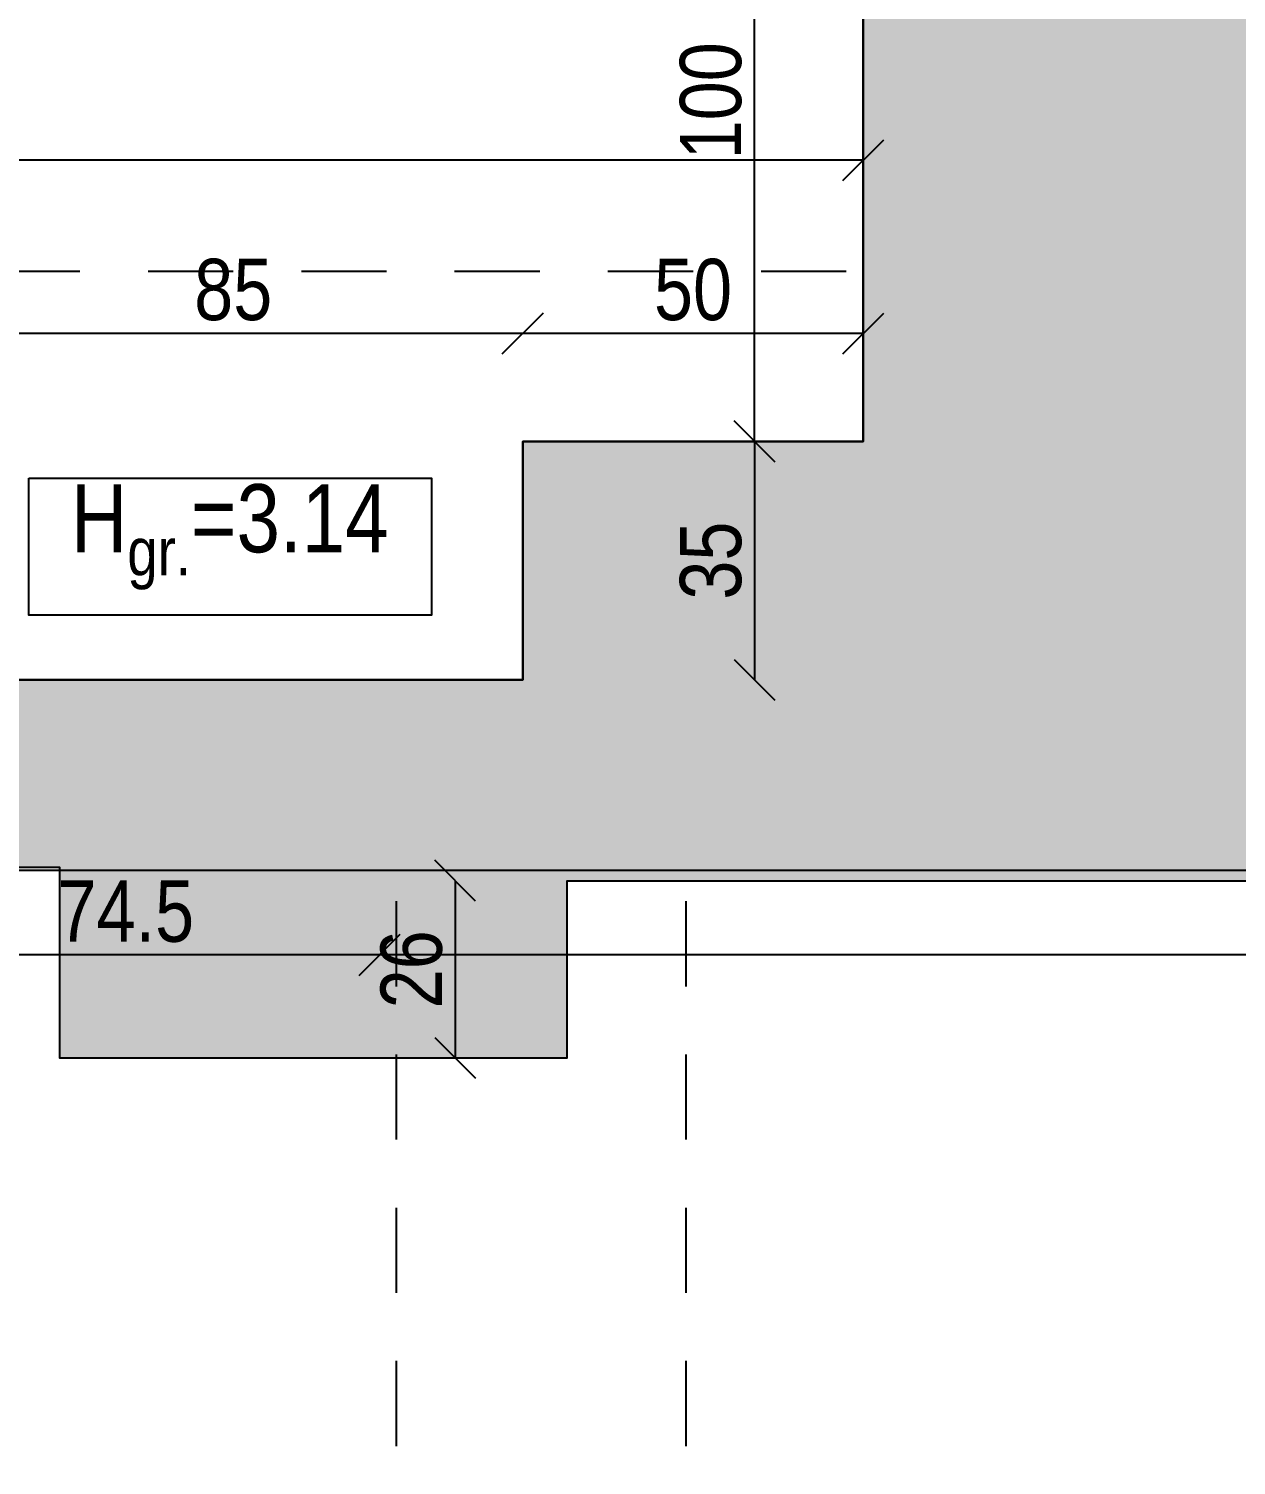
# Model space of a CAD drawing. Header units: metres. Extents: x 493 to 630, y -132 to -15.
# Drawn here: x 556.11 to 557.883, y -83.938 to -81.829 of the extents above; entities that cross this region are included whole.
import ezdxf

# ---------------------------------------------------------------- set-up
doc = ezdxf.new("R2010")
doc.units = ezdxf.units.M
doc.header["$MEASUREMENT"] = 0
doc.header["$PDMODE"] = 3
doc.linetypes.add('HIDDEN', pattern=[0.375, 0.25, -0.125])
for name, color, linetype in [('a_caramida', 2, 'Continuous'), ('a_cote_100', 9, 'Continuous'), ('a_cote_50', 9, 'Continuous'), ('a_grinzi', 253, 'HIDDEN'), ('a_pereti_hasuri', 253, 'Continuous'), ('a_text', 7, 'Continuous')]:
    doc.layers.add(name, color=color, linetype=linetype)
doc.layers.add('a_suprafete', color=7, linetype='Continuous', plot=False)
doc.styles.get("Standard").update_dxf_attribs({"font": 'ARIALN.TTF'})
doc.dimstyles.new('50 cote', dxfattribs={"dimtxt": 0.09, "dimasz": 0.06, "dimexe": 0, "dimexo": 0, "dimgap": 0.018, "dimtad": 1, "dimdec": 1, "dimlfac": 100, "dimrnd": 0.5, "dimdsep": 46, "dimtxsty": 'Standard', "dimblk": 'OBLIQUE', "dimcen": 0.00045, "dimclrd": 256, "dimclrt": 4, "dimadec": 1, "dimazin": 0, "dimtfac": 1, "dimtdec": 1, "dimtix": 1, "dimtofl": 0, "dimtmove": 0, "dimatfit": 3, "dimldrblk": 'OBLIQUE', "dimfxl": 0, "dimtolj": 1, "dimtzin": 0, "dimarcsym": 0})

# ---------------------------------------------------------------- blocks, each defined once
blk = doc.blocks.new('_Oblique')
at = {"color": 0, "linetype": 'ByBlock', "lineweight": -2}
blk.add_line((-0.5, -0.5), (0.5, 0.5), dxfattribs=at)
blk = doc.blocks.new('*D35')
at = {"layer": 'a_cote_100', "lineweight": -2, "ltscale": 30}
blk.add_line((557.1758, -82.4346), (557.1758, -81.4346), dxfattribs=at)
at = {"layer": 'Defpoints', "color": 0, "ltscale": 30}
for p in [(557.1758, -81.4346), (557.3355, -81.4346), (557.3355, -82.4346)]:
    blk.add_point(p, dxfattribs=at)
at = {"layer": 'a_cote_100', "lineweight": -2, "ltscale": 30, "xscale": 0.06, "yscale": 0.06, "zscale": 0.06}
for p, rotation in [((557.1758, -81.4346), 90), ((557.1758, -82.4346), 270)]:
    blk.add_blockref('_Oblique', p, dxfattribs=dict(at, rotation=rotation))
at = {"layer": 'a_cote_100', "color": 4, "ltscale": 30, "insert": (557.1118, -81.9346), "char_height": 0.09, "attachment_point": 5, "rotation": 90}
blk.add_mtext('\\A1;100', dxfattribs=at)
blk = doc.blocks.new('*D37')
at = {"layer": 'a_cote_100', "lineweight": -2, "ltscale": 30}
blk.add_line((557.3355, -82.2761), (556.8355, -82.2761), dxfattribs=at)
at = {"layer": 'Defpoints', "color": 0, "ltscale": 30}
for p in [(556.8355, -82.2761), (556.8355, -82.4346), (557.3355, -82.4346)]:
    blk.add_point(p, dxfattribs=at)
at = {"layer": 'a_cote_100', "lineweight": -2, "ltscale": 30, "xscale": 0.06, "yscale": 0.06, "zscale": 0.06, "rotation": 180}
blk.add_blockref('_Oblique', (556.8355, -82.2761), dxfattribs=at)
at = {"layer": 'a_cote_100', "lineweight": -2, "ltscale": 30, "xscale": 0.06, "yscale": 0.06, "zscale": 0.06}
blk.add_blockref('_Oblique', (557.3355, -82.2761), dxfattribs=at)
at = {"layer": 'a_cote_100', "color": 4, "ltscale": 30, "insert": (557.0855, -82.2122), "char_height": 0.09, "attachment_point": 5}
blk.add_mtext('\\A1;50', dxfattribs=at)
blk = doc.blocks.new('*D38')
at = {"layer": 'a_cote_100', "lineweight": -2, "ltscale": 30}
blk.add_line((556.8355, -82.2761), (555.9855, -82.2761), dxfattribs=at)
at = {"layer": 'Defpoints', "color": 0, "ltscale": 30}
for p in [(555.9855, -82.2761), (556.8355, -82.4346), (555.9855, -82.7846)]:
    blk.add_point(p, dxfattribs=at)
at = {"layer": 'a_cote_100', "lineweight": -2, "ltscale": 30, "xscale": 0.06, "yscale": 0.06, "zscale": 0.06, "rotation": 180}
blk.add_blockref('_Oblique', (555.9855, -82.2761), dxfattribs=at)
at = {"layer": 'a_cote_100', "lineweight": -2, "ltscale": 30, "xscale": 0.06, "yscale": 0.06, "zscale": 0.06}
blk.add_blockref('_Oblique', (556.8355, -82.2761), dxfattribs=at)
at = {"layer": 'a_cote_100', "color": 4, "ltscale": 30, "insert": (556.4105, -82.2122), "char_height": 0.09, "attachment_point": 5}
blk.add_mtext('\\A1;85', dxfattribs=at)
blk = doc.blocks.new('*D61')
at = {"layer": 'a_cote_100', "lineweight": -2, "ltscale": 30}
blk.add_line((557.1758, -82.4346), (557.1758, -82.7846), dxfattribs=at)
at = {"layer": 'Defpoints', "color": 0, "ltscale": 30}
for p in [(556.8355, -82.4346), (556.8355, -82.7846), (557.1758, -82.7846)]:
    blk.add_point(p, dxfattribs=at)
at = {"layer": 'a_cote_100', "lineweight": -2, "ltscale": 30, "xscale": 0.06, "yscale": 0.06, "zscale": 0.06}
for p, rotation in [((557.1758, -82.4346), 90), ((557.1758, -82.7846), 270)]:
    blk.add_blockref('_Oblique', p, dxfattribs=dict(at, rotation=rotation))
at = {"layer": 'a_cote_100', "color": 4, "ltscale": 30, "insert": (557.1118, -82.6096), "char_height": 0.09, "attachment_point": 5, "rotation": 90}
blk.add_mtext('\\A1;35', dxfattribs=at)
blk = doc.blocks.new('*D82')
at = {"layer": 'a_cote_50', "lineweight": -2, "ltscale": 0.3}
blk.add_line((557.3355, -82.0217), (554.2605, -82.0217), dxfattribs=at)
at = {"layer": 'Defpoints', "color": 0, "ltscale": 0.3}
for p in [(554.2605, -82.0217), (554.2605, -82.4346), (557.3355, -82.4346)]:
    blk.add_point(p, dxfattribs=at)
at = {"layer": 'a_cote_50', "lineweight": -2, "ltscale": 0.3, "xscale": 0.06, "yscale": 0.06, "zscale": 0.06, "rotation": 180}
blk.add_blockref('_Oblique', (554.2605, -82.0217), dxfattribs=at)
at = {"layer": 'a_cote_50', "lineweight": -2, "ltscale": 0.3, "xscale": 0.06, "yscale": 0.06, "zscale": 0.06}
blk.add_blockref('_Oblique', (557.3355, -82.0217), dxfattribs=at)
at = {"layer": 'a_cote_50', "color": 4, "ltscale": 0.3, "insert": (555.798, -81.9577), "char_height": 0.09, "attachment_point": 5}
blk.add_mtext('\\A1;307.5', dxfattribs=at)
blk = doc.blocks.new('*D181')
at = {"layer": 'a_cote_50', "lineweight": -2, "ltscale": 0.3}
blk.add_line((560.0853, -83.1885), (556.6253, -83.1885), dxfattribs=at)
at = {"layer": 'Defpoints', "color": 0, "ltscale": 0.3}
for p in [(560.0853, -83.0152), (556.6253, -83.0796), (556.6253, -83.1885)]:
    blk.add_point(p, dxfattribs=at)
at = {"layer": 'a_cote_50', "lineweight": -2, "ltscale": 0.3, "xscale": 0.06, "yscale": 0.06, "zscale": 0.06, "rotation": 180}
blk.add_blockref('_Oblique', (556.6253, -83.1885), dxfattribs=at)
at = {"layer": 'a_cote_50', "lineweight": -2, "ltscale": 0.3, "xscale": 0.06, "yscale": 0.06, "zscale": 0.06}
blk.add_blockref('_Oblique', (560.0853, -83.1885), dxfattribs=at)
at = {"layer": 'a_cote_50', "color": 4, "ltscale": 0.3, "insert": (558.3553, -83.1246), "char_height": 0.09, "attachment_point": 5}
blk.add_mtext('\\A1;346', dxfattribs=at)
blk = doc.blocks.new('*D182')
at = {"layer": 'a_cote_50', "lineweight": -2, "ltscale": 0.3}
blk.add_line((556.6253, -83.1885), (555.8803, -83.1885), dxfattribs=at)
at = {"layer": 'Defpoints', "color": 0, "ltscale": 0.3}
for p in [(555.8803, -83.0596), (556.6253, -83.0796), (555.8803, -83.1885)]:
    blk.add_point(p, dxfattribs=at)
at = {"layer": 'a_cote_50', "lineweight": -2, "ltscale": 0.3, "xscale": 0.06, "yscale": 0.06, "zscale": 0.06, "rotation": 180}
blk.add_blockref('_Oblique', (555.8803, -83.1885), dxfattribs=at)
at = {"layer": 'a_cote_50', "lineweight": -2, "ltscale": 0.3, "xscale": 0.06, "yscale": 0.06, "zscale": 0.06}
blk.add_blockref('_Oblique', (556.6253, -83.1885), dxfattribs=at)
at = {"layer": 'a_cote_50', "color": 4, "ltscale": 0.3, "insert": (556.2528, -83.1248), "char_height": 0.09, "attachment_point": 5}
blk.add_mtext('\\A1;74.5', dxfattribs=at)
blk = doc.blocks.new('*D134')
at = {"layer": 'a_cote_50', "lineweight": -2, "ltscale": 0.3}
blk.add_line((556.7364, -83.0796), (556.7364, -83.3396), dxfattribs=at)
at = {"layer": 'Defpoints', "color": 0, "ltscale": 0.3}
for p in [(556.6253, -83.0796), (556.6253, -83.3396), (556.7364, -83.3396)]:
    blk.add_point(p, dxfattribs=at)
at = {"layer": 'a_cote_50', "lineweight": -2, "ltscale": 0.3, "xscale": 0.06, "yscale": 0.06, "zscale": 0.06}
for p, rotation in [((556.7364, -83.0796), 90), ((556.7364, -83.3396), 270)]:
    blk.add_blockref('_Oblique', p, dxfattribs=dict(at, rotation=rotation))
at = {"layer": 'a_cote_50', "color": 4, "ltscale": 0.3, "insert": (556.6724, -83.2096), "char_height": 0.09, "attachment_point": 5, "rotation": 90}
blk.add_mtext('\\A1;26', dxfattribs=at)

msp = doc.modelspace()

# ---------------------------------------------------------------- hatches: boundary and pattern name
at = {"layer": 'a_pereti_hasuri', "ltscale": 0.3}
h = msp.add_hatch(dxfattribs=at)
h.set_pattern_fill('ANSI33', color=256, scale=0.25, style=0)
h.set_pattern_definition([(45, (-4876.954644, 8292.469365), (-0.04419417382, 0.04419417382), []), (45, (-4876.91045, 8292.469365), (-0.04419417382, 0.04419417382), [0.03125, -0.015625])])
h.paths.add_polyline_path([(570.9455, -83.2146), (570.9453, -81.6911), (570.8653, -81.6911), (570.8655, -80.1546), (570.3005, -80.1546), (570.1405, -80.1546), (570.1405, -81.4546), (569.0505, -81.4546), (569.0505, -82.1946), (567.8505, -82.1946), (567.8505, -81.4546), (566.1505, -81.4546), (566.1505, -82.2046), (564.9105, -82.2046), (564.9105, -81.4546), (563.3505, -81.4546), (563.3505, -78.9346), (562.9905, -78.9346), (562.9905, -81.4346), (562.6805, -81.4346), (562.6805, -82.2346), (561.2805, -82.2746), (561.2805, -81.4346), (560.5705, -81.4346), (560.2655, -81.4346), (560.2655, -81.9046), (558.9855, -81.9046), (558.9855, -81.4346), (557.3355, -81.4346), (557.3355, -82.4346), (556.8355, -82.4346), (556.8355, -82.7846), (555.9855, -82.7846), (555.9855, -82.9846), (555.9855, -83.0596), (556.1555, -83.0596), (556.1555, -83.3396), (556.9005, -83.3396), (556.9005, -83.0796), (560.3605, -83.0796), (560.3605, -82.4096), (562.8605, -82.4096), (562.8605, -83.0796), (564.8105, -83.0796), (564.8105, -83.3396), (565.3505, -83.3396), (565.3505, -82.9996), (568.1553, -82.9996), (568.1553, -83.1296), (568.4449, -83.1296), (568.4449, -83.0646), (570.3153, -83.0646), (570.3153, -83.2146), (570.5905, -83.2146)])

# ---------------------------------------------------------------- linework, layer by layer
at = {"layer": 'a_caramida', "ltscale": 0.3}
msp.add_lwpolyline([(558.9855, -81.4346), (557.3355, -81.4346), (557.3355, -82.4346), (556.8355, -82.4346), (556.8355, -82.7846), (555.9855, -82.7846), (555.9855, -82.9846), (555.9855, -83.0596), (556.1555, -83.0596), (556.1555, -83.3396), (556.9005, -83.3396), (556.9005, -83.0796), (560.3605, -83.0796)], dxfattribs=at)
at = {"layer": 'a_cote_50', "color": 242, "ltscale": 0.3}
msp.add_lwpolyline([(568.7453, -92.7946), (568.7453, -83.0646), (553.7853, -83.0646), (553.785, -79.3896), (504.215, -79.3896), (506.1203, -92.7946)], close=True, dxfattribs=at)
at = {"layer": 'a_grinzi', "ltscale": 0.5}
for points in [[(554.2605, -82.1846), (557.3355, -82.1846)], [(556.6503, -92.0096), (556.6503, -83.0796)], [(557.0753, -92.0096), (557.0753, -83.0796)]]:
    msp.add_lwpolyline(points, dxfattribs=at)
at = {"layer": 'a_suprafete', "ltscale": 0.3}
msp.add_lwpolyline([(554.2605, -80.1046), (554.2605, -80.3846), (554.2905, -80.3846), (554.2905, -82.1846), (554.2605, -82.1846), (554.2605, -82.3846), (554.4755, -82.3846), (554.4755, -82.7846), (554.6355, -82.7846), (554.6355, -82.9846), (555.9855, -82.9846), (555.9855, -82.7846), (556.8355, -82.7846), (556.8355, -82.4346), (557.3355, -82.4346), (557.3355, -81.4346), (560.5055, -81.4346), (560.5055, -80.1046)], close=True, dxfattribs=at)
msp.add_lwpolyline([(565.3053, -92.0096), (554.6203, -92.0096), (554.6203, -91.7096), (554.2153, -91.7096), (554.2153, -89.3896), (554.0953, -89.3896), (554.0953, -85.6896), (554.2203, -85.6896), (554.2203, -83.0596), (554.6355, -83.0596), (556.1555, -83.0596), (556.1555, -83.3396), (556.9005, -83.3396), (556.9005, -83.0796), (560.3605, -83.0796), (560.3605, -82.4096), (562.8605, -82.4096), (562.8605, -83.0796), (564.8105, -83.0796)], dxfattribs=at)
at = {"layer": 'a_text'}
msp.add_lwpolyline([(556.1105, -82.4884), (556.7018, -82.4884), (556.7018, -82.6896), (556.1105, -82.6896)], close=True, dxfattribs=at)

# ---------------------------------------------------------------- texts
at = {"layer": 'a_text', "insert": (556.1723, -82.6314), "char_height": 0.1, "width": 1.87247, "attachment_point": 7, "rotation": 0}
msp.add_mtext('\\A1;H{\\H0.7x;\\S^ gr.;}=3.14', dxfattribs=at)

# ---------------------------------------------------------------- dimensions: what is measured, and where the dimension line sits
at = {"layer": 'a_cote_100', "ltscale": 30}
for base, p1, p2, picture, middle in [((557.1758, -81.4346), (557.3355, -82.4346), (557.3355, -81.4346), '*D35', (557.1118, -81.9346)), ((557.1758, -82.7846), (556.8355, -82.4346), (556.8355, -82.7846), '*D61', (557.1118, -82.6096))]:
    dim = msp.add_linear_dim(base=base, p1=p1, p2=p2, angle=270, dimstyle='50 cote', dxfattribs=at)
    dim.commit()
    dim.dimension.update_dxf_attribs({"geometry": picture, "text_midpoint": middle})
for base, p1, p2, picture, middle in [((555.9855, -82.2761), (556.8355, -82.4346), (555.9855, -82.7846), '*D38', (556.4105, -82.2122)), ((556.8355, -82.2761), (557.3355, -82.4346), (556.8355, -82.4346), '*D37', (557.0855, -82.2122))]:
    dim = msp.add_linear_dim(base=base, p1=p1, p2=p2, dimstyle='50 cote', dxfattribs=at)
    dim.commit()
    dim.dimension.update_dxf_attribs({"geometry": picture, "text_midpoint": middle})
at = {"layer": 'a_cote_50', "ltscale": 0.3}
for base, p1, p2, angle, picture, middle in [((554.2605, -82.0217), (557.3355, -82.4346), (554.2605, -82.4346), 180, '*D82', (555.798, -81.9577)), ((556.7364, -83.3396), (556.6253, -83.0796), (556.6253, -83.3396), 270, '*D134', (556.6724, -83.2096))]:
    dim = msp.add_linear_dim(base=base, p1=p1, p2=p2, angle=angle, dimstyle='50 cote', dxfattribs=at)
    dim.commit()
    dim.dimension.update_dxf_attribs({"geometry": picture, "text_midpoint": middle})
for base, p1, p2, picture, middle in [((556.6253, -83.1885), (560.0853, -83.0152), (556.6253, -83.0796), '*D181', (558.3553, -83.1246)), ((555.8803, -83.1885), (556.6253, -83.0796), (555.8803, -83.0596), '*D182', (556.2528, -83.1248))]:
    dim = msp.add_linear_dim(base=base, p1=p1, p2=p2, angle=180, dimstyle='50 cote', override={"dimtmove": 1}, dxfattribs=at)
    dim.commit()
    dim.dimension.update_dxf_attribs({"geometry": picture, "text_midpoint": middle})

doc.saveas('drawing.dxf')
